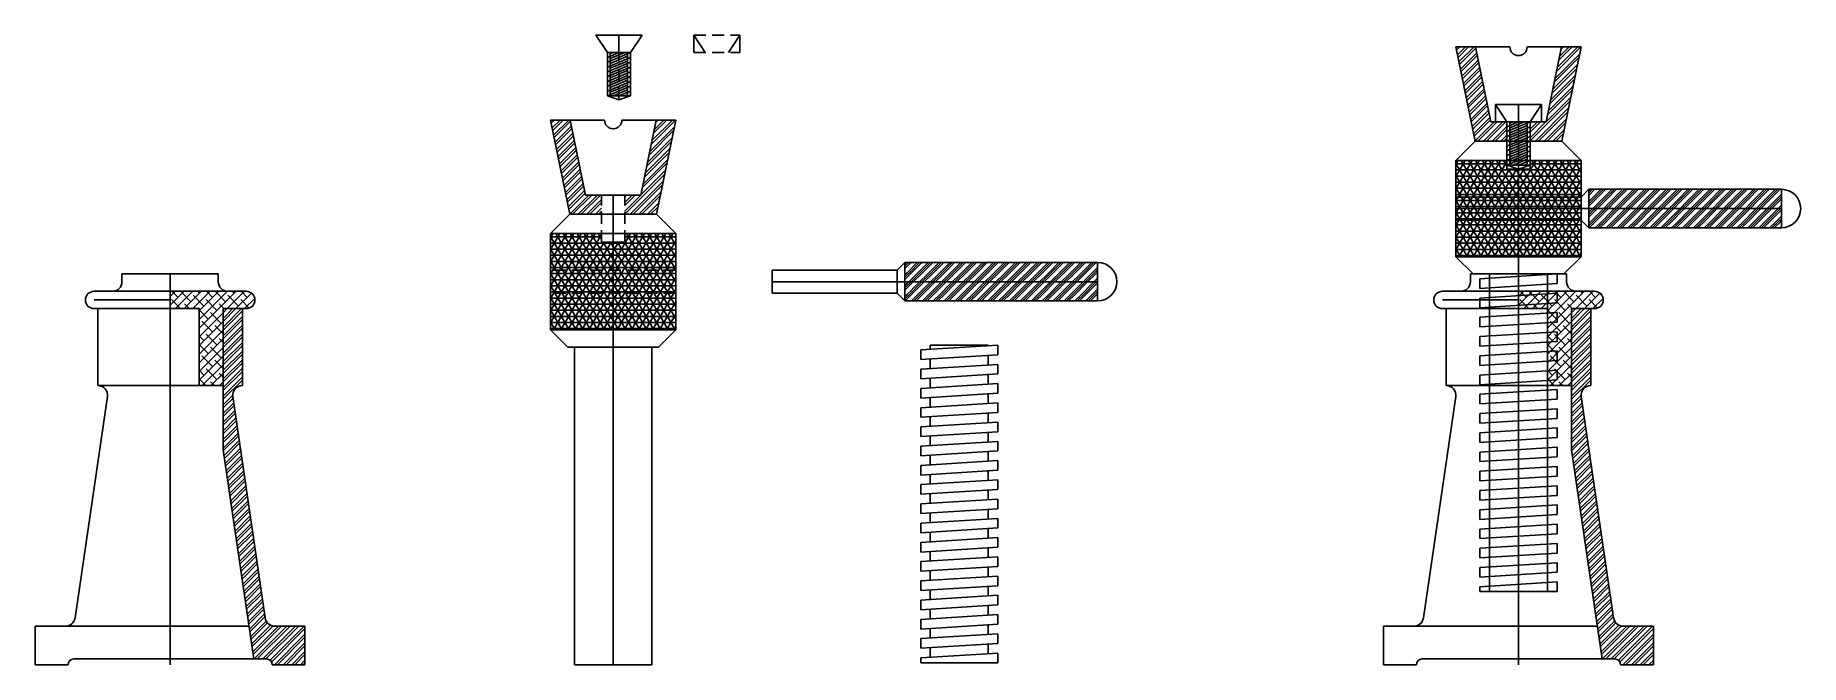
# Model space of a CAD drawing. Header units: millimetres. Extents: x 0 to 916, y 0 to 327.
import ezdxf

# ---------------------------------------------------------------- set-up
doc = ezdxf.new("R2010")
doc.units = ezdxf.units.MM
doc.linetypes.add('DASHED2', pattern=[9.525, 6.35, -3.175])

msp = doc.modelspace()

# ---------------------------------------------------------------- hatches: boundary and pattern name
h = msp.add_hatch()
h.set_pattern_fill('STEEL', color=256)
h.set_pattern_definition([(45, (470, 29), (-2.245064, 2.245064), []), (45, (470, 30.5875), (-2.245064, 2.245064), [])])
h.paths.add_polyline_path([(784.33, 282), (776, 282), (776, 272), (792.5, 272), (802.5, 321), (792.29, 321)])
h.paths.add_polyline_path([(747.71, 321), (737.5, 321), (747.5, 272), (764, 272), (764, 282), (755.67, 282)])
h = msp.add_hatch()
h.set_pattern_fill('STEEL', color=256)
h.set_pattern_definition([(45, (0, -9), (-2.245064, 2.245064), []), (45, (0, -7.4125), (-2.245064, 2.245064), [])])
h.paths.add_polyline_path([(314.33, 244), (306, 244), (306, 234), (322.5, 234), (332.5, 283), (322.29, 283)])
h.paths.add_polyline_path([(277.71, 283), (267.5, 283), (277.5, 234), (294, 234), (294, 244), (285.67, 244)])
h = msp.add_hatch()
h.set_pattern_fill('NET3', color=256)
h.set_pattern_definition([(0, (470, 38), (0, 3.175), []), (60, (470, 38), (-2.74963, 1.5875), []), (120, (470, 38), (-2.74963, -1.5875), [])])
h.paths.add_polyline_path([(802.5, 262), (776, 262), (776, 257.5), (770, 257.5), (770, 212), (802.5, 212)])
h.paths.add_polyline_path([(770, 257.5), (764, 257.5), (764, 262), (737.5, 262), (737.5, 212), (770, 212)])
h = msp.add_hatch()
h.set_pattern_fill('GOST_GROUND', color=256, scale=0.4)
h.set_pattern_definition([(45, (355, 38), (5.656854, 0), [8]), (45, (356.2, 38), (5.656854, 0), [8]), (45, (357.4, 38), (5.656854, 0), [8])])
h.paths.add_polyline_path([(906.5, 247), (806.5, 247), (806.5, 237), (906.5, 237)])
h.paths.add_polyline_path([(906.5, 237), (806.5, 237), (806.5, 227), (906.5, 227)])
h = msp.add_hatch()
h.set_pattern_fill('NET3', color=256)
h.paths.add_polyline_path([(332.5, 224), (306, 224), (306, 219.5), (300, 219.5), (300, 174), (332.5, 174)])
h.paths.add_polyline_path([(300, 219.5), (294, 219.5), (294, 224), (267.5, 224), (267.5, 174), (300, 174)])
h = msp.add_hatch()
h.set_pattern_fill('GOST_GROUND', color=256, scale=0.4)
h.paths.add_polyline_path([(551.5, 209), (451.5, 209), (451.5, 199), (551.5, 199)])
h.paths.add_polyline_path([(551.5, 199), (451.5, 199), (451.5, 189), (551.5, 189)])
h = msp.add_hatch()
h.set_pattern_fill('ANSI38', color=256)
h.paths.add_polyline_path([(97.5, 185), (109.5, 185, 1), (109.5, 194), (70, 194), (70, 185), (85, 185), (85, 145), (97.5, 145)])
h = msp.add_hatch()
h.set_pattern_fill('ANSI38', color=256)
h.set_pattern_definition([(45, (700, 0), (-2.245064, 2.245064), []), (135, (700, 0), (-6.73519, 2.245064), [7.9375, -4.7625])])
h.paths.add_polyline_path([(797.5, 185), (809.5, 185, 1), (809.5, 194), (770, 194), (770, 185), (785, 185), (785, 145), (797.5, 145)])
h = msp.add_hatch()
h.set_pattern_fill('STEEL', color=256)
h.set_pattern_definition([(45, (0, 0), (-2.245064, 2.245064), []), (45, (0, 1.5875), (-2.245064, 2.245064), [])])
h.paths.add_polyline_path([(107.5, 185), (97.5, 185), (97.5, 111.64), (113.39, 3), (120, 3, -0.414214), (123, 0), (140, 0), (140, 20), (124.32, 20, -0.372284), (119.37, 24.28), (102.55, 139.28, -0.457424), (107.5, 145)])
h = msp.add_hatch()
h.set_pattern_fill('STEEL', color=256)
h.set_pattern_definition([(45, (700, 0), (-2.245064, 2.245064), []), (45, (700, 1.5875), (-2.245064, 2.245064), [])])
h.paths.add_polyline_path([(807.5, 185), (797.5, 185), (797.5, 111.64), (813.39, 3), (820, 3, -0.414214), (823, 0), (840, 0), (840, 20), (824.32, 20, -0.372284), (819.37, 24.28), (802.55, 139.28, -0.457424), (807.5, 145)])

# ---------------------------------------------------------------- linework, layer by layer
for p, q in [((290.98, 327.03), (314.98, 327.03)), ((296.98, 318.03), (290.98, 327.03)), ((302.98, 318.03), (302.98, 327.03)), ((308.98, 318.03), (314.98, 327.03)), ((347.83, 318.03), (341.83, 327.03)), ((341.83, 327.03), (341.83, 318.03)), ((359.83, 318.03), (365.83, 327.03)), ((365.83, 327.03), (365.83, 318.03)), ((737.5, 321), (765.5, 321)), ((737.5, 321), (747.5, 272)), ((747.71, 321), (755.67, 282)), ((774.5, 321), (802.5, 321)), ((784.33, 282), (792.29, 321)), ((792.5, 272), (802.5, 321)), ((296.98, 318.03), (308.98, 318.03)), ((296.98, 318.03), (296.98, 313.03)), ((308.98, 318.03), (296.98, 313.03)), ((302.98, 318.03), (296.98, 315.53)), ((296.98, 310.53), (308.98, 315.53)), ((296.98, 313.03), (296.98, 308.03)), ((308.98, 313.03), (296.98, 308.03)), ((298.48, 295.53), (298.48, 318.03)), ((298.48, 314.9), (305.98, 318.03)), ((298.48, 316.15), (298.48, 318.03)), ((298.48, 317.4), (299.98, 318.03)), ((298.48, 316.15), (298.48, 313.65)), ((298.48, 312.4), (307.48, 316.15)), ((298.48, 313.65), (298.48, 311.15)), ((298.48, 309.9), (307.48, 313.65)), ((307.48, 295.53), (307.48, 318.03)), ((307.48, 317.4), (307.48, 314.9)), ((308.98, 318.03), (308.98, 313.03)), ((308.98, 313.03), (308.98, 308.03)), ((296.98, 305.53), (308.98, 310.53)), ((296.98, 308.03), (296.98, 303.03)), ((296.98, 303.03), (308.98, 308.03)), ((296.98, 300.53), (308.98, 305.53)), ((296.98, 303.03), (296.98, 298.03)), ((296.98, 298.03), (308.98, 303.03)), ((298.48, 311.15), (298.48, 308.65)), ((298.48, 307.4), (307.48, 311.15)), ((298.48, 308.65), (298.48, 306.15)), ((298.48, 304.9), (307.48, 308.65)), ((298.48, 306.15), (298.48, 303.65)), ((298.48, 302.4), (307.48, 306.15)), ((298.48, 303.65), (298.48, 301.15)), ((298.48, 299.9), (307.48, 303.65)), ((308.98, 308.03), (308.98, 303.03)), ((308.98, 303.03), (308.98, 298.03)), ((296.98, 295.53), (308.98, 300.53)), ((296.98, 298.03), (296.98, 295.53)), ((302.98, 293.53), (296.98, 295.53)), ((296.98, 295.53), (308.98, 295.53)), ((298.48, 301.15), (298.48, 298.65)), ((298.48, 297.4), (307.48, 301.15)), ((298.48, 298.65), (298.48, 296.15)), ((299.98, 295.53), (307.48, 298.65)), ((302.98, 295.53), (308.98, 298.03)), ((308.98, 295.53), (302.98, 293.53)), ((305.98, 295.53), (307.48, 296.15)), ((307.48, 299.9), (307.48, 297.4)), ((307.48, 297.4), (307.48, 295.53)), ((308.98, 298.03), (308.98, 295.53)), ((764, 282), (758, 291)), ((758, 291), (758, 282)), ((758, 291), (782, 291)), ((764, 282), (758, 291)), ((770, 282), (770, 291)), ((776, 282), (782, 291)), ((776, 282), (782, 291)), ((782, 291), (782, 282)), ((267.5, 283), (295.5, 283)), ((267.5, 283), (277.5, 234)), ((277.71, 283), (285.67, 244)), ((304.5, 283), (332.5, 283)), ((314.33, 244), (322.29, 283)), ((322.5, 234), (332.5, 283)), ((755.67, 282), (784.33, 282)), ((764, 282), (776, 282)), ((764, 282), (764, 277)), ((776, 282), (764, 277)), ((770, 282), (764, 279.5)), ((764, 274.5), (776, 279.5)), ((764, 277), (764, 272)), ((776, 277), (764, 272)), ((765.5, 259.5), (765.5, 282)), ((765.5, 278.88), (773, 282)), ((765.5, 280.12), (765.5, 282)), ((765.5, 281.38), (767, 282)), ((765.5, 280.12), (765.5, 277.62)), ((765.5, 276.38), (774.5, 280.12)), ((765.5, 273.88), (774.5, 277.62)), ((765.5, 277.62), (765.5, 275.12)), ((765.5, 271.38), (774.5, 275.12)), ((765.5, 275.12), (765.5, 272.63)), ((770, 272), (770, 282)), ((774.5, 259.5), (774.5, 282)), ((774.5, 281.38), (774.5, 278.88)), ((776, 282), (776, 277)), ((776, 277), (776, 272)), ((747.5, 272), (737.5, 262)), ((747.5, 272), (792.5, 272)), ((764, 269.5), (776, 274.5)), ((764, 272), (764, 267)), ((764, 267), (776, 272)), ((764, 264.5), (776, 269.5)), ((764, 267), (764, 262)), ((764, 262), (776, 267)), ((765.5, 272.63), (765.5, 270.13)), ((765.5, 268.88), (774.5, 272.63)), ((765.5, 270.13), (765.5, 267.63)), ((765.5, 266.38), (774.5, 270.13)), ((765.5, 267.63), (765.5, 265.13)), ((765.5, 263.88), (774.5, 267.63)), ((770, 262), (770, 272)), ((776, 272), (776, 267)), ((776, 267), (776, 262)), ((792.5, 272), (802.5, 262)), ((737.5, 262), (802.5, 262)), ((737.5, 262), (737.5, 212)), ((764, 259.5), (776, 264.5)), ((764, 262), (764, 259.5)), ((770, 257.5), (764, 259.5)), ((764, 259.5), (776, 259.5)), ((764, 257.5), (776, 257.5)), ((765.5, 265.13), (765.5, 262.63)), ((765.5, 261.38), (774.5, 265.13)), ((765.5, 262.63), (765.5, 260.13)), ((767, 259.5), (774.5, 262.63)), ((770, 212), (770, 262)), ((770, 253), (770, 262)), ((770, 259.5), (776, 262)), ((776, 259.5), (770, 257.5)), ((773, 259.5), (774.5, 260.13)), ((774.5, 263.88), (774.5, 261.38)), ((774.5, 261.38), (774.5, 259.5)), ((776, 262), (776, 259.5)), ((802.5, 262), (802.5, 212)), ((285.67, 244), (314.33, 244)), ((300, 234), (300, 244)), ((737.5, 243), (802.5, 243)), ((737.5, 243), (737.5, 231)), ((802.5, 243), (806.5, 247)), ((802.5, 231), (802.5, 243)), ((806.5, 247), (906.5, 247)), ((806.5, 247), (806.5, 227)), ((906.5, 247), (906.5, 227)), ((277.5, 234), (267.5, 224)), ((277.5, 234), (322.5, 234)), ((300, 224), (300, 234)), ((322.5, 234), (332.5, 224)), ((737.5, 237), (906.5, 237)), ((737.5, 231), (802.5, 231)), ((802.5, 231), (806.5, 227)), ((267.5, 224), (332.5, 224)), ((267.5, 224), (267.5, 174)), ((300, 174), (300, 224)), ((300, 215), (300, 224)), ((332.5, 224), (332.5, 174)), ((806.5, 227), (906.5, 227)), ((294, 219.5), (306, 219.5)), ((737.5, 212), (802.5, 212)), ((737.5, 212), (746.5, 203)), ((770, 203), (770, 212)), ((802.5, 212), (793.5, 203)), ((45, 203), (95, 203)), ((45, 203), (45, 199)), ((70, 194), (70, 203)), ((95, 203), (95, 199)), ((382.5, 205), (447.5, 205)), ((382.5, 205), (382.5, 193)), ((447.5, 205), (451.5, 209)), ((447.5, 193), (447.5, 205)), ((451.5, 209), (551.5, 209)), ((451.5, 209), (451.5, 189)), ((551.5, 209), (551.5, 189)), ((745, 203), (795, 203)), ((745, 203), (745, 199)), ((746.5, 203), (793.5, 203)), ((750, 200.5), (790, 203)), ((755, 203), (785, 203)), ((755, 38), (755, 203)), ((770, 194), (770, 203)), ((785, 203), (785, 38)), ((790, 203), (790, 198)), ((795, 203), (795, 199)), ((30.5, 194), (109.5, 194)), ((70, 185), (70, 194)), ((382.5, 199), (551.5, 199)), ((382.5, 193), (447.5, 193)), ((447.5, 193), (451.5, 189)), ((730.5, 194), (809.5, 194)), ((750, 195.5), (750, 200.5)), ((750, 195.5), (790, 198)), ((750, 190.5), (790, 193)), ((770, 185), (770, 194)), ((790, 193), (790, 188)), ((30.5, 189.5), (70, 189.5)), ((30.5, 185), (85, 185)), ((32.5, 145), (32.5, 185)), ((70, 145), (70, 185)), ((85, 145), (85, 185)), ((97.5, 111.64), (97.5, 185)), ((97.5, 185), (109.5, 185)), ((107.5, 145), (107.5, 185)), ((451.5, 189), (551.5, 189)), ((730.5, 189.5), (770, 189.5)), ((730.5, 185), (785, 185)), ((732.5, 145), (732.5, 185)), ((750, 185.5), (750, 190.5)), ((750, 185.5), (790, 188)), ((770, 145), (770, 185)), ((785, 145), (785, 185)), ((797.5, 185), (809.5, 185)), ((797.5, 111.64), (797.5, 185)), ((807.5, 145), (807.5, 185)), ((750, 180.5), (790, 183)), ((750, 175.5), (750, 180.5)), ((750, 175.5), (790, 178)), ((790, 183), (790, 178)), ((267.5, 174), (332.5, 174)), ((267.5, 174), (276.5, 165)), ((276.5, 165), (323.5, 165)), ((280, 0), (280, 165)), ((300, 165), (300, 174)), ((300, 0), (300, 165)), ((320, 0), (320, 165)), ((332.5, 174), (323.5, 165)), ((459.65, 163.55), (499.65, 166.05)), ((464.65, 166.05), (494.65, 166.05)), ((464.65, 163.86), (464.65, 166.05)), ((494.65, 166.05), (494.65, 165.74)), ((499.65, 166.05), (499.65, 161.05)), ((750, 170.5), (790, 173)), ((750, 165.5), (750, 170.5)), ((750, 165.5), (790, 168)), ((790, 173), (790, 168)), ((459.65, 158.55), (459.65, 163.55)), ((459.65, 158.55), (499.65, 161.05)), ((459.65, 153.55), (499.65, 156.05)), ((464.65, 153.86), (464.65, 158.86)), ((494.65, 160.74), (494.65, 155.74)), ((499.65, 156.05), (499.65, 151.05)), ((750, 160.5), (790, 163)), ((750, 155.5), (750, 160.5)), ((750, 155.5), (790, 158)), ((790, 163), (790, 158)), ((459.65, 148.55), (459.65, 153.55)), ((459.65, 148.55), (499.65, 151.05)), ((464.65, 143.86), (464.65, 148.86)), ((494.65, 150.74), (494.65, 145.74)), ((750, 150.5), (790, 153)), ((750, 145.5), (750, 150.5)), ((750, 145.5), (790, 148)), ((790, 153), (790, 148)), ((20.63, 24.28), (37.45, 139.28)), ((32.5, 145), (97.5, 145)), ((70, 20), (70, 145)), ((119.37, 24.28), (102.55, 139.28)), ((459.65, 143.55), (499.65, 146.05)), ((459.65, 138.55), (459.65, 143.55)), ((459.65, 138.55), (499.65, 141.05)), ((464.65, 133.86), (464.65, 138.86)), ((494.65, 140.74), (494.65, 135.74)), ((499.65, 146.05), (499.65, 141.05)), ((720.63, 24.28), (737.45, 139.28)), ((732.5, 145), (797.5, 145)), ((750, 140.5), (790, 143)), ((750, 135.5), (750, 140.5)), ((750, 135.5), (790, 138)), ((770, 20), (770, 145)), ((790, 143), (790, 138)), ((819.37, 24.28), (802.55, 139.28)), ((459.65, 133.55), (499.65, 136.05)), ((459.65, 128.55), (459.65, 133.55)), ((459.65, 128.55), (499.65, 131.05)), ((464.65, 123.86), (464.65, 128.86)), ((494.65, 130.74), (494.65, 125.74)), ((499.65, 136.05), (499.65, 131.05)), ((750, 130.5), (790, 133)), ((750, 125.5), (750, 130.5)), ((790, 133), (790, 128)), ((459.65, 123.55), (499.65, 126.05)), ((459.65, 118.55), (459.65, 123.55)), ((459.65, 118.55), (499.65, 121.05)), ((494.65, 120.74), (494.65, 115.74)), ((499.65, 126.05), (499.65, 121.05)), ((750, 125.5), (790, 128)), ((750, 120.5), (790, 123)), ((750, 115.5), (750, 120.5)), ((790, 123), (790, 118)), ((113.39, 3), (97.5, 111.64)), ((459.65, 113.55), (499.65, 116.05)), ((459.65, 108.55), (459.65, 113.55)), ((459.65, 108.55), (499.65, 111.05)), ((464.65, 113.86), (464.65, 118.86)), ((494.65, 110.74), (494.65, 105.74)), ((499.65, 116.05), (499.65, 111.05)), ((750, 115.5), (790, 118)), ((750, 110.5), (790, 113)), ((750, 105.5), (750, 110.5)), ((790, 113), (790, 108)), ((813.39, 3), (797.5, 111.64)), ((459.65, 103.55), (499.65, 106.05)), ((459.65, 98.55), (459.65, 103.55)), ((459.65, 98.55), (499.65, 101.05)), ((464.65, 103.86), (464.65, 108.86)), ((499.65, 106.05), (499.65, 101.05)), ((750, 105.5), (790, 108)), ((750, 100.5), (790, 103)), ((790, 103), (790, 98)), ((459.65, 93.55), (499.65, 96.05)), ((459.65, 88.55), (459.65, 93.55)), ((464.65, 93.86), (464.65, 98.86)), ((494.65, 100.74), (494.65, 95.74)), ((499.65, 96.05), (499.65, 91.05)), ((750, 95.5), (750, 100.5)), ((750, 95.5), (790, 98)), ((750, 90.5), (790, 93)), ((790, 93), (790, 88)), ((459.65, 88.55), (499.65, 91.05)), ((459.65, 83.55), (499.65, 86.05)), ((459.65, 78.55), (459.65, 83.55)), ((464.65, 83.86), (464.65, 88.86)), ((494.65, 90.74), (494.65, 85.74)), ((499.65, 86.05), (499.65, 81.05)), ((750, 85.5), (750, 90.5)), ((750, 85.5), (790, 88)), ((750, 80.5), (790, 83)), ((790, 83), (790, 78)), ((459.65, 78.55), (499.65, 81.05)), ((459.65, 73.55), (499.65, 76.05)), ((459.65, 68.55), (459.65, 73.55)), ((464.65, 73.86), (464.65, 78.86)), ((494.65, 80.74), (494.65, 75.74)), ((499.65, 76.05), (499.65, 71.05)), ((750, 75.5), (750, 80.5)), ((750, 75.5), (790, 78)), ((459.65, 68.55), (499.65, 71.05)), ((459.65, 63.55), (499.65, 66.05)), ((464.65, 63.86), (464.65, 68.86)), ((494.65, 70.74), (494.65, 65.74)), ((499.65, 66.05), (499.65, 61.05)), ((750, 70.5), (790, 73)), ((750, 65.5), (750, 70.5)), ((750, 65.5), (790, 68)), ((790, 73), (790, 68)), ((459.65, 58.55), (459.65, 63.55)), ((459.65, 58.55), (499.65, 61.05)), ((459.65, 53.55), (499.65, 56.05)), ((464.65, 53.86), (464.65, 58.86)), ((494.65, 60.74), (494.65, 55.74)), ((499.65, 56.05), (499.65, 51.05)), ((750, 60.5), (790, 63)), ((750, 55.5), (750, 60.5)), ((750, 55.5), (790, 58)), ((790, 63), (790, 58)), ((459.65, 48.55), (459.65, 53.55)), ((459.65, 48.55), (499.65, 51.05)), ((459.65, 43.55), (499.65, 46.05)), ((464.65, 43.86), (464.65, 48.86)), ((494.65, 50.74), (494.65, 45.74)), ((499.65, 46.05), (499.65, 41.05)), ((750, 50.5), (790, 53)), ((750, 45.5), (750, 50.5)), ((750, 45.5), (790, 48)), ((790, 53), (790, 48)), ((459.65, 38.55), (459.65, 43.55)), ((459.65, 38.55), (499.65, 41.05)), ((464.65, 33.86), (464.65, 38.86)), ((494.65, 40.74), (494.65, 35.74)), ((750, 40.5), (790, 43)), ((750, 38), (750, 40.5)), ((790, 38), (750, 38)), ((790, 43), (790, 38)), ((459.65, 33.55), (499.65, 36.05)), ((459.65, 28.55), (459.65, 33.55)), ((459.65, 28.55), (499.65, 31.05)), ((464.65, 23.86), (464.65, 28.86)), ((494.65, 30.74), (494.65, 25.74)), ((499.65, 36.05), (499.65, 31.05)), ((0, 20), (110.9, 20)), ((0, 20), (0, 0)), ((70, 0), (70, 20)), ((124.32, 20), (140, 20)), ((140, 20), (140, 0)), ((459.65, 23.55), (499.65, 26.05)), ((459.65, 18.55), (459.65, 23.55)), ((459.65, 18.55), (499.65, 21.05)), ((464.65, 13.86), (464.65, 18.86)), ((494.65, 20.74), (494.65, 15.74)), ((499.65, 26.05), (499.65, 21.05)), ((700, 20), (810.9, 20)), ((700, 20), (700, 0)), ((770, 0), (770, 20)), ((824.32, 20), (840, 20)), ((840, 20), (840, 0)), ((459.65, 13.55), (499.65, 16.05)), ((459.65, 8.55), (459.65, 13.55)), ((459.65, 8.55), (499.65, 11.05)), ((494.65, 10.74), (494.65, 5.74)), ((499.65, 16.05), (499.65, 11.05)), ((0, 0), (17, 0)), ((20, 3), (120, 3)), ((123, 0), (140, 0)), ((280, 0), (320, 0)), ((459.65, 3.55), (499.65, 6.05)), ((459.65, 1.05), (459.65, 3.55)), ((499.65, 1.05), (459.65, 1.05)), ((464.65, 3.86), (464.65, 8.86)), ((499.65, 6.05), (499.65, 1.05)), ((700, 0), (717, 0)), ((720, 3), (820, 3)), ((823, 0), (840, 0))]:
    msp.add_line(p, q)
at = {"linetype": 'DASHED2'}
for p, q in [((341.83, 327.03), (365.83, 327.03)), ((302.98, 293.53), (302.98, 318.03)), ((341.83, 318.03), (365.83, 318.03)), ((758, 291), (782, 291)), ((758, 282), (782, 282)), ((764, 257.5), (764, 282)), ((770, 257.5), (770, 282)), ((776, 257.5), (776, 282)), ((294, 219.5), (294, 244)), ((306, 219.5), (306, 244)), ((802.5, 243), (737.5, 243)), ((802.5, 231), (737.5, 231)), ((332.5, 205), (267.5, 205)), ((332.5, 193), (267.5, 193))]:
    msp.add_line(p, q, dxfattribs=at)
for centre, radius, start, end in [((770, 321), 4.5, 180, 0), ((300, 283), 4.5, 180, 0), ((906.5, 237), 10, 270, 90), ((551.5, 199), 10, 270, 90), ((30.5, 189.5), 4.5, 90, 270), ((40, 199), 5, 270, 0), ((100, 199), 5, 180, 270), ((109.5, 189.5), 4.5, 270, 90), ((730.5, 189.5), 4.5, 90, 270), ((740, 199), 5, 270, 0), ((800, 199), 5, 180, 270), ((809.5, 189.5), 4.5, 270, 90), ((32.5, 140), 5, 351.67798, 90), ((107.5, 140), 5, 90, 188.32202), ((732.5, 140), 5, 351.67798, 90), ((807.5, 140), 5, 90, 188.32202), ((15.68, 25), 5, 270, 351.67798), ((124.32, 25), 5, 188.32202, 270), ((715.68, 25), 5, 270, 351.67798), ((824.32, 25), 5, 188.32202, 270), ((20, 0), 3, 90, 180), ((120, 0), 3, 0, 90), ((720, 0), 3, 90, 180), ((820, 0), 3, 0, 90)]:
    msp.add_arc(centre, radius, start, end)

doc.saveas('drawing.dxf')
